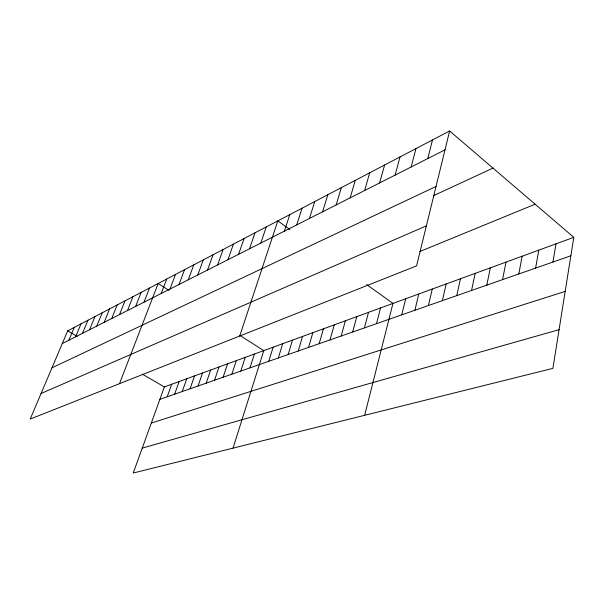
<?xml version="1.0" encoding="UTF-8"?>
<svg xmlns="http://www.w3.org/2000/svg" width="604" height="604" viewBox="0 0 604 604"><rect width="100%" height="100%" fill="white"/><g stroke="black" fill="none" stroke-linecap="round" stroke-linejoin="round"><path stroke-width="0.91" d="M573.8 237.342L552.902 368.357L133.242 473.023L164.371 386.93L573.8 237.342L449.625 130.977L67.678 330.856L30.2 419.093L416.579 265.881L449.625 130.977M552.939 262.038L556.012 243.835M535.597 268.093L538.798 250.132M518.813 273.959L522.128 256.217M502.558 279.637L505.986 262.121M486.816 285.133L490.335 267.836M471.55 290.471L475.159 273.378M456.745 295.643L460.437 278.761M442.377 300.664L446.145 283.978M428.432 305.533L432.275 289.052M414.888 310.26L418.791 293.974M401.728 314.858L405.699 298.761M364.665 415.303L392.962 303.412L366.696 284.59M427.768 158.58L432.494 139.939M376.503 323.668L380.573 307.942M411.143 166.991L415.975 148.584M364.401 327.897L368.523 312.344M352.63 332.011L356.798 316.624M395.099 175.115L400.014 156.934M341.169 336.013L345.375 320.799M379.599 182.952L384.605 165.005M330.011 339.909L334.246 324.861M319.138 343.706L323.412 328.825M364.627 190.532L369.701 172.804M308.546 347.413L312.849 332.683M350.146 197.863L355.28 180.347M298.217 351.015L302.544 336.451M336.141 204.952L341.336 187.648M288.146 354.533L292.502 340.12M322.581 211.815L327.821 194.714M278.323 357.968L282.702 343.699M268.742 361.313L273.136 347.194M309.444 218.459L314.737 201.57M233.023 448.138L263.797 350.607L240.113 335.567M249.981 367.866L254.405 354.035M296.723 224.899L302.053 208.206M284.386 231.143L289.754 214.639M240.807 371.075L245.239 357.387M231.845 374.201L236.292 360.656M239.713 336.013L277.817 220.89L289.799 229.475M223.095 377.258L227.557 363.85M214.548 380.248L219.018 366.968M260.807 243.072L266.236 226.953M249.535 248.78L254.986 232.834M206.198 383.163L210.675 370.018M198.044 386.009L202.521 372.993M190.071 388.795L194.548 375.907M238.588 254.322L244.054 238.557M182.272 391.52L186.757 378.753M227.95 259.705L233.438 244.114M174.647 394.186L179.131 381.539M217.614 264.937L223.11 249.52M167.187 396.79L171.672 384.265M207.557 270.026L213.069 254.775M197.78 274.979L203.291 259.886M188.259 279.788L193.786 264.862M178.995 284.484L184.522 269.709M169.973 289.044L175.5 274.435M161.185 293.499L166.712 279.033M119.494 383.683L158.142 283.518L168.863 290.328M144.016 302.181L149.535 288.017M135.636 306.424L141.147 292.411M127.467 310.562L132.971 296.685M119.501 314.593L124.998 300.86M111.732 318.519L117.221 304.929M104.16 322.355L109.634 308.901M96.761 326.1L102.219 312.781M89.535 329.754L94.987 316.564M82.484 333.325L87.92 320.263M75.598 336.813L81.019 323.872M68.871 340.218L74.277 327.406M62.288 343.548L444.997 149.852M51.982 367.813L436.035 186.44M433.43 195.711L492.97 168.101M41.072 393.491L426.379 225.851M419.788 251.558L535.121 204.212M159.886 399.342L570.856 255.779M151.31 423.049L565.17 291.415M142.257 448.093L559.07 329.663M67.678 330.856L77.229 336.39M142.355 374.163L164.371 386.93"/></g></svg>
